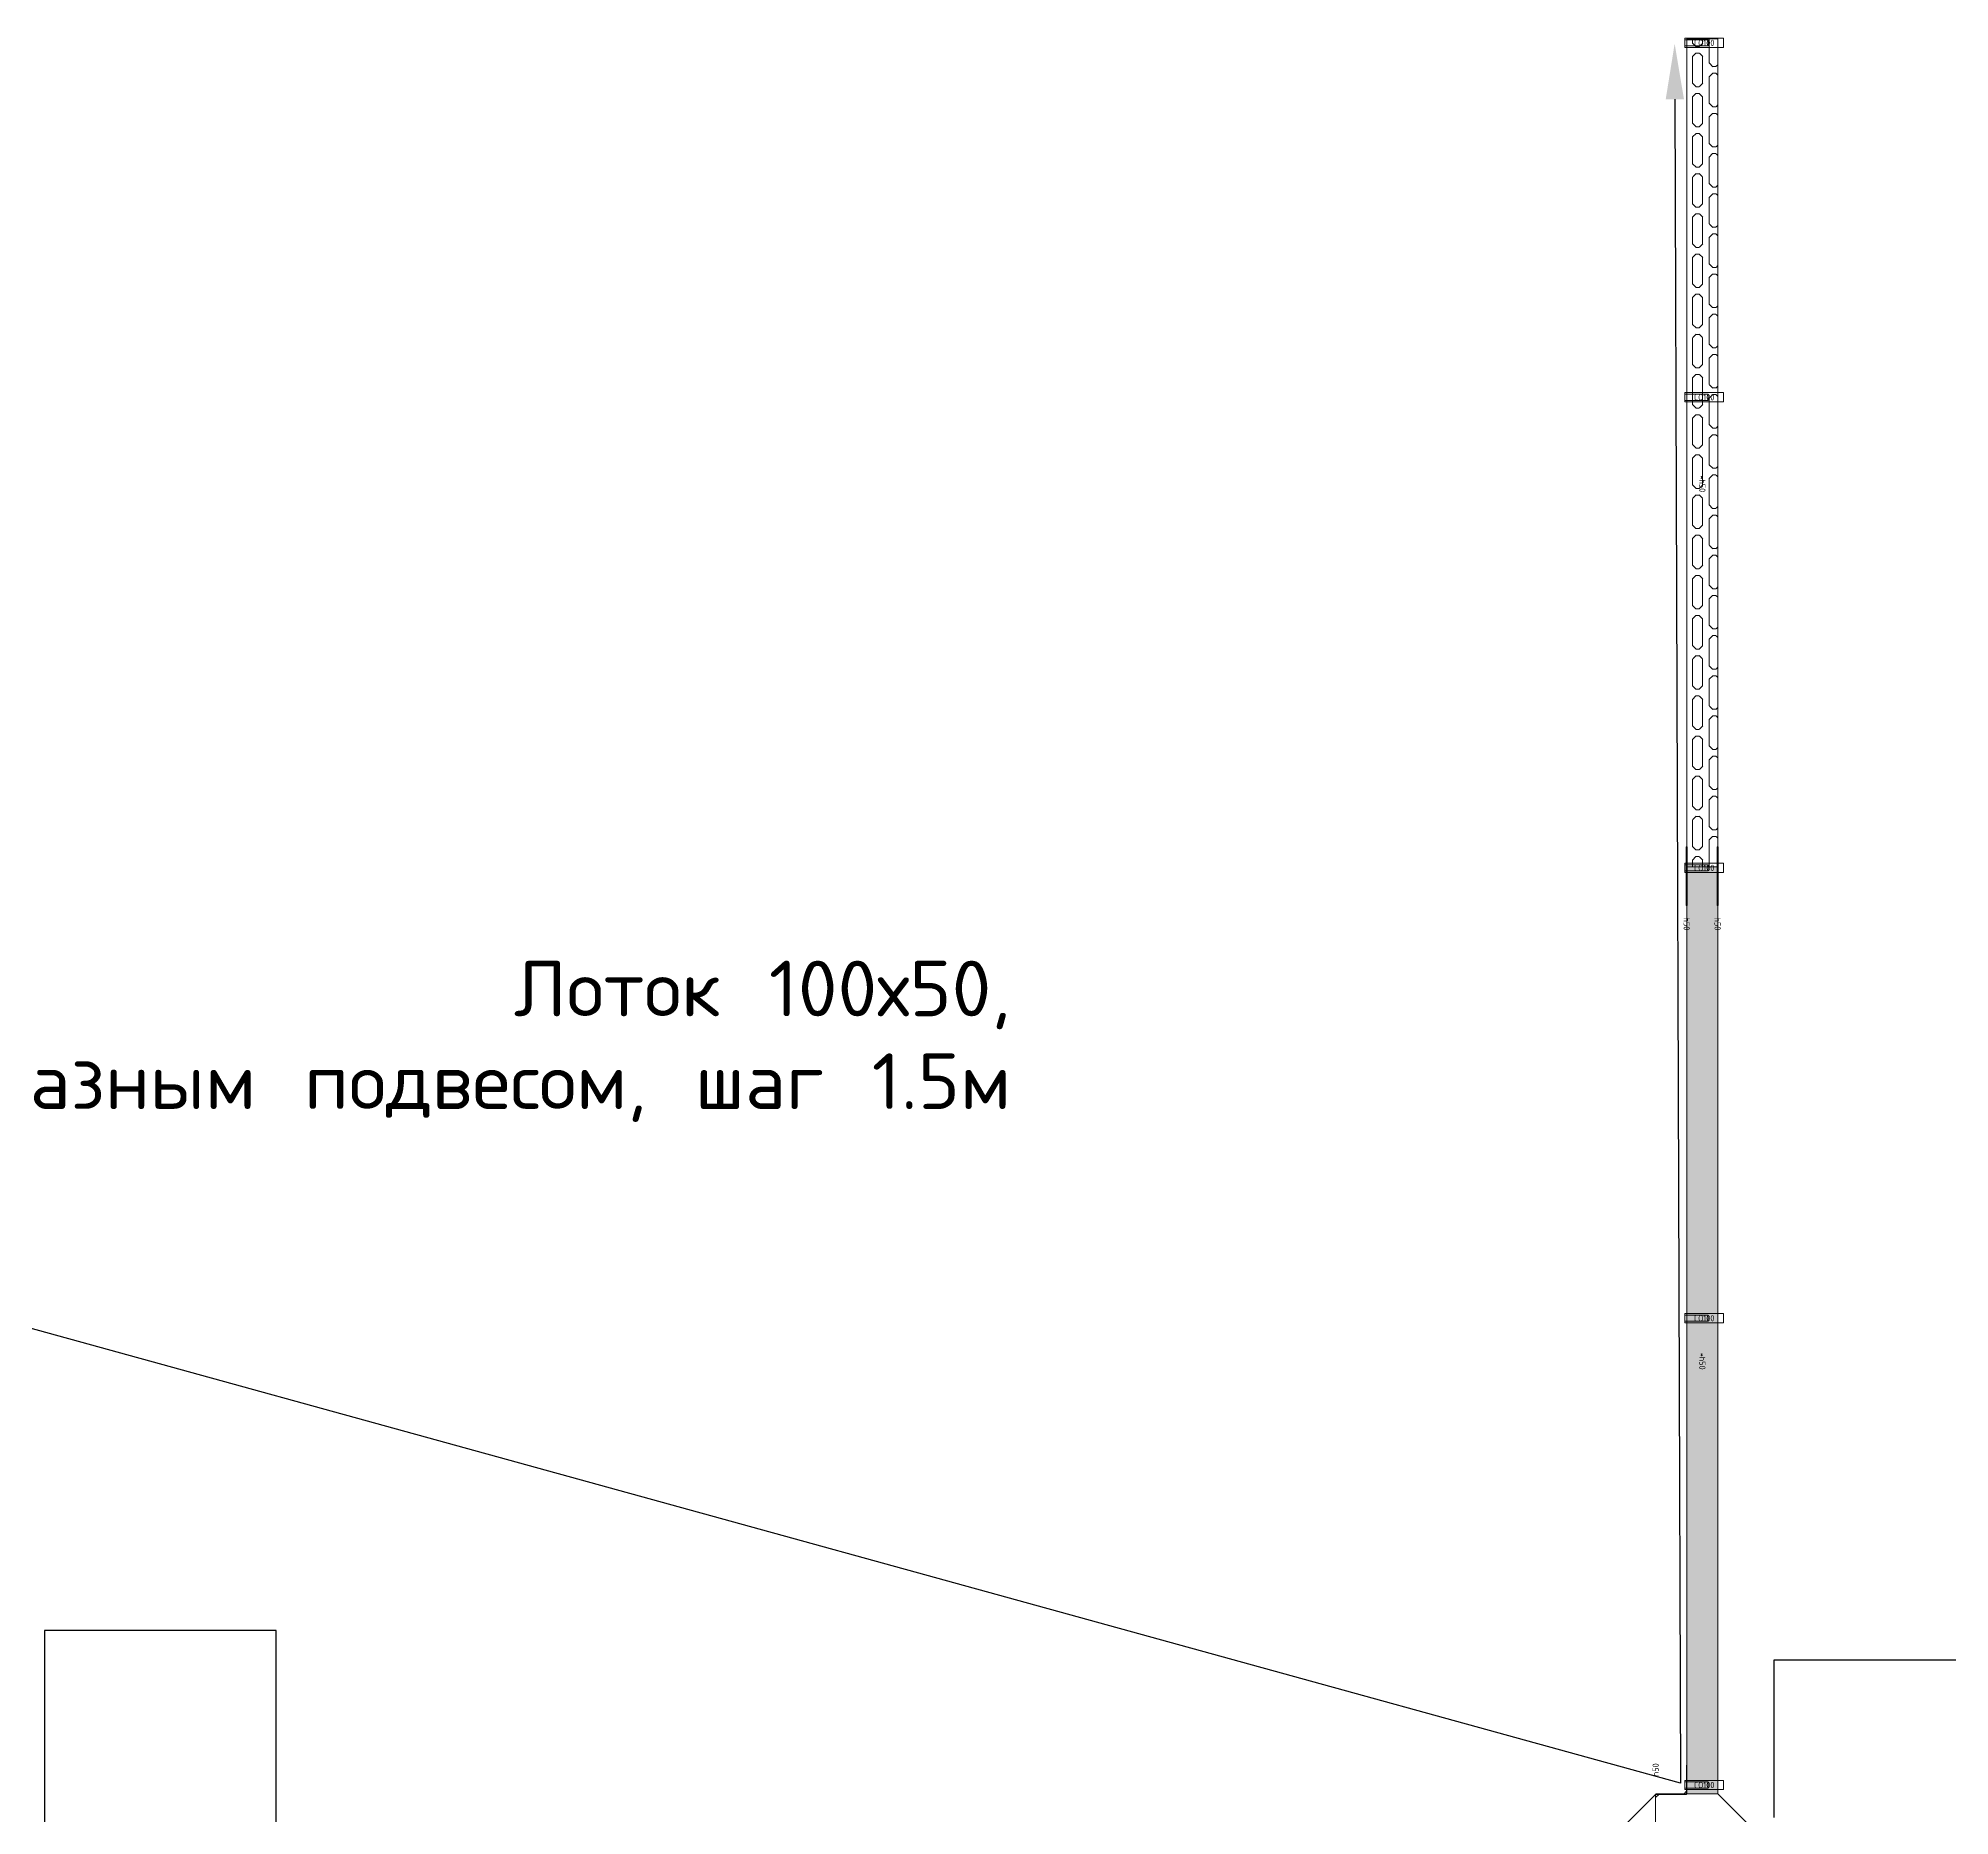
# Model space of a CAD drawing. Header units: metres. Extents: x -472 to 201, y -446 to -235.
# Drawn here: x -155.09 to -148.91, y -322.34 to -316.59 of the extents above; entities that cross this region are included whole.
import ezdxf
from ezdxf import colors
from ezdxf.entities.mleader import LeaderData, LeaderLine
from ezdxf.enums import TextEntityAlignment as Align
from ezdxf.math import Vec2, Vec3

# ---------------------------------------------------------------- set-up
doc = ezdxf.new("R2010")
doc.units = ezdxf.units.M
doc.header["$MEASUREMENT"] = 0
doc.layers.add('Электрика', color=7, linetype='Continuous')
doc.styles.get("Standard").update_dxf_attribs({"font": 'txt.shx'})
doc.styles.add('Атрибут IEK', font='txt.shx', dxfattribs={"width": 0.8})

# ---------------------------------------------------------------- blocks, each defined once
blk = doc.blocks.new('*U273')
at = {"color": 0, "linetype": 'ByBlock', "lineweight": -2}
for points in [[(-200, 100), (-100, 200)], [(-100, 200), (100, 200)], [(100, 200), (200, 100)], [(-200, -100), (-200, 100)], [(200, -100), (200, 100)], [(-100, -200), (-200, -100)], [(200, -100), (100, -200)], [(-100, -200), (100, -200)]]:
    blk.add_lwpolyline(points, dxfattribs=at)
at = {"color": 0, "linetype": 'ByBlock', "lineweight": -2, "style": 'Атрибут IEK', "width": 0.8, "flags": 9}
for tag, p in [('НАИМЕНОВАНИЕ', (-311.4, -11.1)), ('АРТИКУЛ', (-312.1, -41.1))]:
    blk.add_attdef(tag, p, '', height=20, dxfattribs=at)
at = {"color": 0, "linetype": 'ByBlock', "lineweight": -2, "style": 'Атрибут IEK', "width": 0.8, "flags": 8}
blk.add_attdef('НАДПИСЬ', text='', height=20, dxfattribs=at).set_placement((0, 25), align=Align.MIDDLE_CENTER)
blk = doc.blocks.new('*U277')
at = {"linetype": 'ByBlock', "lineweight": 0, "transparency": 33554559}
h = blk.add_hatch(dxfattribs=at)
h.set_pattern_fill('SLOTPERF', color=0, scale=130, pattern_type=2)
h.set_pattern_definition([(0, (-1424.167, 32.5), (65, 54.1667), [86.6667, -43.3333]), (0, (-1424.167, 65), (65, 54.1667), [86.6667, -43.3333]), (90, (-1456.667, 43.333), (-65, 54.1667), [10.8333, -97.5]), (90, (-1435, 43.333), (-65, 54.1667), [10.8333, -97.5]), (45, (-1500, 6e-13), (65, 54.166667), [15.3205, -30.641, 15.3205, -857.9568]), (315, (-1435, 43.333), (65, -54.166667), [15.3205, -30.641, 15.3205, -857.9568])])
h.paths.add_polyline_path([(1500, 50), (-1500, 50), (-1500, -50), (1500, -50)])
at = {"color": 0, "linetype": 'ByBlock', "lineweight": -2}
blk.add_lwpolyline([(1500, 50), (-1500, 50), (-1500, -50), (1500, -50)], close=True, dxfattribs=at)
at = {"color": 0, "linetype": 'ByBlock', "lineweight": -2, "style": 'Атрибут IEK', "width": 0.8, "flags": 8}
blk.add_attdef('НАДПИСЬ', text='', height=20, dxfattribs=at).set_placement((100, 0), align=Align.MIDDLE_CENTER)
at = {"color": 0, "linetype": 'ByBlock', "lineweight": -2, "style": 'Атрибут IEK', "width": 0.8, "flags": 9}
for tag, p in [('АРТИКУЛ', (-1779.7, -119.7)), ('НАИМЕНОВАНИЕ', (-1779.7, -89.7))]:
    blk.add_attdef(tag, p, '', height=20, dxfattribs=at)
blk = doc.blocks.new('*U295')
at = {"color": 0, "linetype": 'ByBlock', "lineweight": -2}
for points in [[(-95, 0), (0, 0), (0, -100), (95, -100)], [(-10, 0), (0, -10)], [(0, -90), (10, -100)]]:
    blk.add_lwpolyline(points, dxfattribs=at)
at = {"color": 0, "linetype": 'ByBlock', "lineweight": -2, "style": 'Атрибут IEK', "width": 0.8, "flags": 8}
blk.add_attdef('НАДПИСЬ', text='', height=20, dxfattribs=at).set_placement((80, 0), align=Align.MIDDLE_CENTER)
at = {"color": 0, "linetype": 'ByBlock', "lineweight": -2, "style": 'Атрибут IEK', "width": 0.8, "flags": 9}
for tag, p in [('АРТИКУЛ', (-279.7, -119.7)), ('НАИМЕНОВАНИЕ', (-279.7, -89.7))]:
    blk.add_attdef(tag, p, '', height=20, dxfattribs=at)
blk = doc.blocks.new('*U296')
at = {"linetype": 'ByBlock', "lineweight": 0, "transparency": 33554559}
h = blk.add_hatch(dxfattribs=at)
h.set_pattern_fill('SLOTPERF', color=0, scale=130, pattern_type=2)
h.set_pattern_definition([(0, (-1263.907, 32.5), (65, 54.1667), [86.6667, -43.3333]), (0, (-1263.907, 65), (65, 54.1667), [86.6667, -43.3333]), (90, (-1296.41, 43.333), (-65, 54.1667), [10.8333, -97.5]), (90, (-1274.74, 43.333), (-65, 54.1667), [10.8333, -97.5]), (45, (-1339.7405, 5e-13), (65, 54.166667), [15.3205, -30.641, 15.3205, -857.9568]), (315, (-1274.7405, 43.333), (65, -54.166667), [15.3205, -30.641, 15.3205, -857.9568])])
h.paths.add_polyline_path([(1339.7, 50), (-1339.7, 50), (-1339.7, -50), (1339.7, -50)])
at = {"color": 0, "linetype": 'ByBlock', "lineweight": -2}
blk.add_lwpolyline([(1339.7, 50), (-1339.7, 50), (-1339.7, -50), (1339.7, -50)], close=True, dxfattribs=at)
at = {"color": 0, "linetype": 'ByBlock', "lineweight": -2, "style": 'Атрибут IEK', "width": 0.8, "flags": 8}
blk.add_attdef('НАДПИСЬ', text='', height=20, dxfattribs=at).set_placement((100, 0), align=Align.MIDDLE_CENTER)
at = {"color": 0, "linetype": 'ByBlock', "lineweight": -2, "style": 'Атрибут IEK', "width": 0.8, "flags": 9}
for tag, p in [('АРТИКУЛ', (-1619.5, -119.7)), ('НАИМЕНОВАНИЕ', (-1619.5, -89.7))]:
    blk.add_attdef(tag, p, '', height=20, dxfattribs=at)
blk = doc.blocks.new('*U286')
at = {"color": 0, "linetype": 'ByBlock', "lineweight": -2}
blk.add_lwpolyline([(-95, 0), (95, 0), (95, 3), (-95, 3)], close=True, dxfattribs=at)
at = {"color": 0, "linetype": 'ByBlock', "lineweight": -2, "style": 'Атрибут IEK', "width": 0.8, "flags": 8}
blk.add_attdef('НАДПИСЬ', text='', height=20, dxfattribs=at).set_placement((155, 1.5), align=Align.MIDDLE_CENTER)
at = {"color": 0, "linetype": 'ByBlock', "lineweight": -2, "style": 'Атрибут IEK', "width": 0.8, "flags": 9}
for tag, p in [('НАИМЕНОВАНИЕ', (-374.7, -114.7)), ('АРТИКУЛ', (-374.7, -144.7))]:
    blk.add_attdef(tag, p, '', height=20, dxfattribs=at)
blk = doc.blocks.new('*U303')
at = {"color": 0, "linetype": 'ByBlock', "lineweight": -2}
blk.add_lwpolyline([(-95, 0), (95, 0), (95, 3), (-95, 3)], close=True, dxfattribs=at)
at = {"color": 0, "linetype": 'ByBlock', "lineweight": -2, "style": 'Атрибут IEK', "width": 0.8, "flags": 8}
blk.add_attdef('НАДПИСЬ', text='', height=20, dxfattribs=at).set_placement((155, 1.5), align=Align.MIDDLE_CENTER)
at = {"color": 0, "linetype": 'ByBlock', "lineweight": -2, "style": 'Атрибут IEK', "width": 0.8, "flags": 9}
for tag, p in [('НАИМЕНОВАНИЕ', (-374.7, -114.7)), ('АРТИКУЛ', (-374.7, -144.7))]:
    blk.add_attdef(tag, p, '', height=20, dxfattribs=at)
blk = doc.blocks.new('*U287')
at = {"color": 0, "linetype": 'ByBlock', "lineweight": -2}
for points in [[(-15, 0), (15, 0), (15, 125), (-15, 125), (-15, 0)], [(-10, 0), (-10, 75), (10, 75), (10, 0)]]:
    blk.add_lwpolyline(points, dxfattribs=at)
at = {"color": 0, "linetype": 'ByBlock', "lineweight": -2, "style": 'Атрибут IEK', "width": 0.8, "flags": 8}
blk.add_attdef('НАДПИСЬ', text='', height=20, rotation=90, dxfattribs=at).set_placement((0, 62.5), align=Align.MIDDLE_CENTER)
at = {"color": 0, "linetype": 'ByBlock', "lineweight": -2, "style": 'Атрибут IEK', "width": 0.8, "flags": 9}
for tag, p in [('АРТИКУЛ', (-279.7, -119.7)), ('НАИМЕНОВАНИЕ', (-279.7, -89.7))]:
    blk.add_attdef(tag, p, '', height=20, dxfattribs=at)

msp = doc.modelspace()

# ---------------------------------------------------------------- linework, layer by layer
at = {"color": 7, "linetype": 'Continuous', "lineweight": 30}
for p, q in [((-149.4744, -321.8404), (-148.5744, -321.8404)), ((-149.4744, -322.3504), (-149.4744, -321.8404))]:
    msp.add_line(p, q, dxfattribs=at)
at = {"color": 7, "linetype": 'Continuous', "lineweight": 30, "flags": 128}
msp.add_lwpolyline([(-154.3244, -322.4454), (-154.3244, -321.7454), (-155.0744, -321.7454), (-155.0744, -322.4454), (-154.3244, -322.4454)], close=True, dxfattribs=at)

# ---------------------------------------------------------------- block references
at = {"linetype": 'ByBlock', "lineweight": 13}
ref = msp.add_blockref('*U287', (-149.7633, -316.6068), dxfattribs=dict(at, xscale=0.001, yscale=0.001, zscale=0.001, rotation=270))
ref.add_attrib('НАДПИСЬ', 'CO100', dxfattribs={"color": 0, "linetype": 'ByBlock', "lineweight": -2, "height": 0.02, "style": 'Атрибут IEK', "width": 0.8}).set_placement((-149.7008, -316.6068), align=Align.MIDDLE_CENTER)
ref = msp.add_blockref('*U296', (-149.7067, -317.9339), dxfattribs=dict(at, xscale=0.001, yscale=0.001, zscale=0.001, rotation=270))
ref.add_attrib('НАДПИСЬ', '*h50', dxfattribs={"color": 0, "linetype": 'ByBlock', "lineweight": -2, "height": 0.02, "rotation": 270, "style": 'Атрибут IEK', "width": 0.8}).set_placement((-149.7067, -318.0339), align=Align.MIDDLE_CENTER)
ref = msp.add_blockref('*U287', (-149.7633, -317.7537), dxfattribs=dict(at, xscale=0.001, yscale=0.001, zscale=0.001, rotation=270))
ref.add_attrib('НАДПИСЬ', 'CO100', dxfattribs={"color": 0, "linetype": 'ByBlock', "lineweight": -2, "height": 0.02, "style": 'Атрибут IEK', "width": 0.8}).set_placement((-149.7008, -317.7537), align=Align.MIDDLE_CENTER)
ref = msp.add_blockref('*U303', (-149.759, -319.3034), dxfattribs=dict(at, xscale=0.001, yscale=0.001, zscale=0.001, rotation=270))
ref.add_attrib('НАДПИСЬ', 'h50', dxfattribs={"color": 0, "linetype": 'ByBlock', "lineweight": -2, "height": 0.02, "rotation": 270, "style": 'Атрибут IEK', "width": 0.8}).set_placement((-149.7575, -319.4584), align=Align.MIDDLE_CENTER)
ref = msp.add_blockref('*U286', (-149.659, -319.3034), dxfattribs=dict(at, xscale=0.001, yscale=0.001, zscale=0.001, rotation=270))
ref.add_attrib('НАДПИСЬ', 'h50', dxfattribs={"color": 0, "linetype": 'ByBlock', "lineweight": -2, "height": 0.02, "rotation": 270, "style": 'Атрибут IEK', "width": 0.8}).set_placement((-149.6575, -319.4584), align=Align.MIDDLE_CENTER)
ref = msp.add_blockref('*U287', (-149.7633, -319.2769), dxfattribs=dict(at, xscale=0.001, yscale=0.001, zscale=0.001, rotation=270))
ref.add_attrib('НАДПИСЬ', 'CO100', dxfattribs={"color": 0, "linetype": 'ByBlock', "lineweight": -2, "height": 0.02, "style": 'Атрибут IEK', "width": 0.8}).set_placement((-149.7008, -319.2769), align=Align.MIDDLE_CENTER)
ref = msp.add_blockref('*U277', (-149.7067, -320.7736), dxfattribs=dict(at, xscale=0.001, yscale=0.001, zscale=0.001, rotation=270))
ref.add_attrib('НАДПИСЬ', '*h50', dxfattribs={"color": 0, "linetype": 'ByBlock', "lineweight": -2, "height": 0.02, "rotation": 270, "style": 'Атрибут IEK', "width": 0.8}).set_placement((-149.7067, -320.8736), align=Align.MIDDLE_CENTER)
ref = msp.add_blockref('*U287', (-149.7633, -320.7344), dxfattribs=dict(at, xscale=0.001, yscale=0.001, zscale=0.001, rotation=270))
ref.add_attrib('НАДПИСЬ', 'CO100', dxfattribs={"color": 0, "linetype": 'ByBlock', "lineweight": -2, "height": 0.02, "style": 'Атрибут IEK', "width": 0.8}).set_placement((-149.7008, -320.7344), align=Align.MIDDLE_CENTER)
ref = msp.add_blockref('*U295', (-149.8581, -322.2756), dxfattribs=dict(at, xscale=0.001, yscale=0.001, zscale=0.001, rotation=89.99999999999999))
ref.add_attrib('НАДПИСЬ', 'h50', dxfattribs={"color": 0, "linetype": 'ByBlock', "lineweight": -2, "height": 0.02, "rotation": 90, "style": 'Атрибут IEK', "width": 0.8}).set_placement((-149.8581, -322.1956), align=Align.MIDDLE_CENTER)
ref = msp.add_blockref('*U287', (-149.7633, -322.2452), dxfattribs=dict(at, xscale=0.001, yscale=0.001, zscale=0.001, rotation=270))
ref.add_attrib('НАДПИСЬ', 'CO100', dxfattribs={"color": 0, "linetype": 'ByBlock', "lineweight": -2, "height": 0.02, "style": 'Атрибут IEK', "width": 0.8}).set_placement((-149.7008, -322.2452), align=Align.MIDDLE_CENTER)
ref = msp.add_blockref('*U273', (-149.7567, -322.4736), dxfattribs=dict(at, xscale=0.001, yscale=0.001, zscale=0.001))
ref.add_attrib('НАДПИСЬ', 'h50', dxfattribs={"color": 0, "linetype": 'ByBlock', "lineweight": -2, "height": 0.02, "style": 'Атрибут IEK', "width": 0.8}).set_placement((-149.7567, -322.4486), align=Align.MIDDLE_CENTER)

# ---------------------------------------------------------------- leaders
at = {"layer": 'Электрика', "lineweight": 13}
ml = msp.add_multileader_mtext('Standard', dxfattribs=at)
ml.set_content('Лоток 100х50, \\Pкрепление С-образным подвесом, шаг 1.5м', color=256)
ml.set_leader_properties()
ml.build(insert=Vec2(0, 0))
ml.multileader.update_dxf_attribs({"text_right_attachment_type": 6, "dogleg_length": 0.36, "arrow_head_size": 0.18})
ctx = ml.context
ctx.base_point, ctx.char_height, ctx.arrow_head_size, ctx.landing_gap_size, ctx.plane_origin = Vec3(-158.6947, -319.6822), 0.18, 0.18, 0.09, Vec3(-160.6943, -324.7335)
ctx.right_attachment, ctx.text_align_type = 6, 2
notes = []
notes.append((ctx, [(0, (1, 1, 0), (-159.0547, -319.6822), (1, 0), 0.36, [(2, [(-149.7964, -316.6095), (-149.7775, -322.2393)], 0, []), (4, [(-159.3003, -322.433), (-168.2217, -322.4147)], 0, [])])]))
ctx.mtext.insert, ctx.mtext.width, ctx.mtext.alignment, ctx.mtext.flow_direction = Vec3(-151.9447, -319.5772), 10.739437, 3, 5
for ctx, leaders in notes:
    for number, flags, end, landing, length, lines in leaders:
        leader = LeaderData()
        leader.index, (leader.has_last_leader_line, leader.has_dogleg_vector, leader.attachment_direction) = number, flags
        leader.last_leader_point, leader.dogleg_vector, leader.dogleg_length = Vec3(end), Vec3(landing), length
        for number, points, colour, breaks in lines:
            line = LeaderLine()
            line.index, line.vertices, line.color, line.breaks = number, Vec3.list(points), colors.encode_raw_color(colour), breaks
            leader.lines.append(line)
        ctx.leaders.append(leader)

doc.saveas('drawing.dxf')
